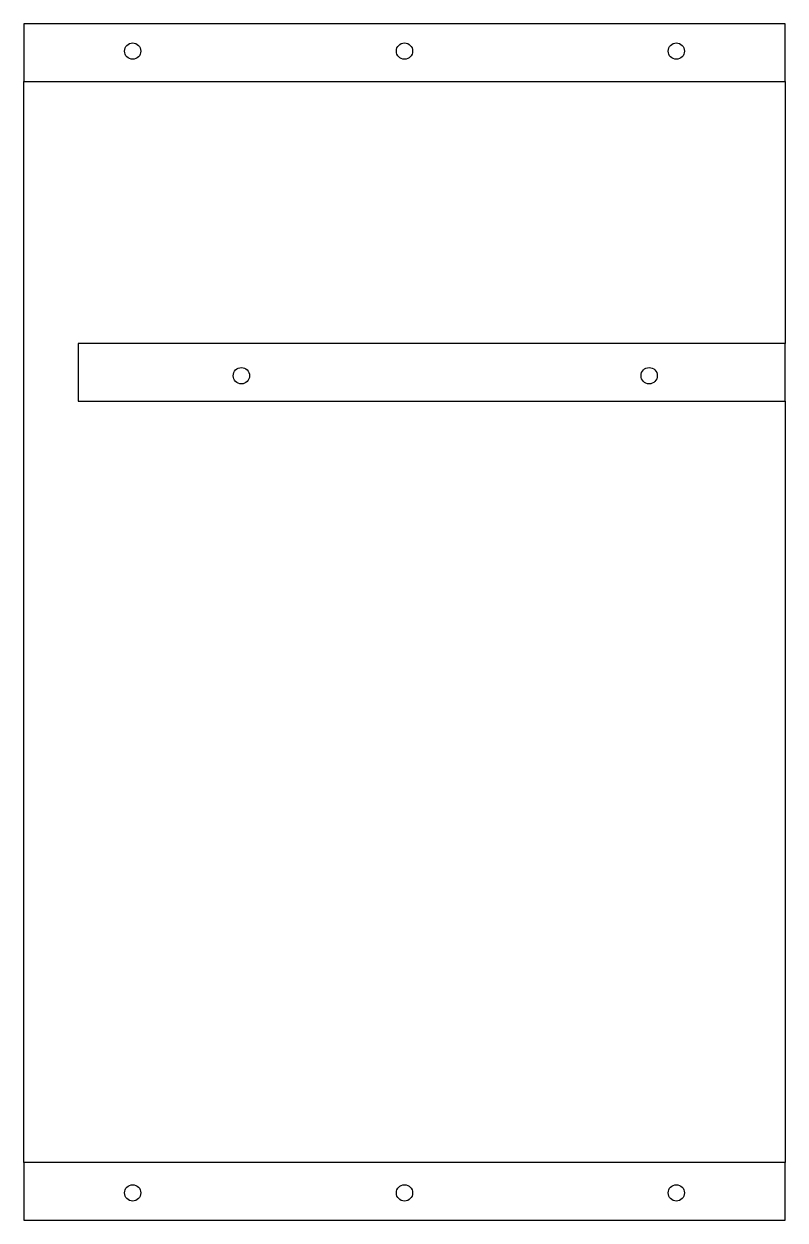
# Model space of a CAD drawing. Header units: millimetres. Extents: x 140 to 280, y 38 to 258.
import ezdxf

# ---------------------------------------------------------------- set-up
doc = ezdxf.new("R2010")
doc.units = ezdxf.units.MM
doc.layers.add('View002', color=7, linetype='CONTINUOUS')

msp = doc.modelspace()

# ---------------------------------------------------------------- linework, layer by layer
at = {"layer": 'View002'}
for p, q in [((280, 258.5), (140, 258.5)), ((140, 258.5), (140, 247.9)), ((280, 247.9), (280, 258.5)), ((140, 49.1), (140, 247.9)), ((140, 247.9), (280, 247.9)), ((280, 247.9), (280, 199.7)), ((280, 199.7), (150, 199.7)), ((150, 199.7), (150, 189.1)), ((280, 189.1), (280, 199.7)), ((150, 189.1), (280, 189.1)), ((280, 189.1), (280, 49.1)), ((140, 49.1), (140, 38.5)), ((280, 49.1), (140, 49.1)), ((280, 38.5), (280, 49.1)), ((140, 38.5), (280, 38.5))]:
    msp.add_line(p, q, dxfattribs=at)
for centre in [(160, 253.5), (210, 253.5), (260, 253.5), (180, 193.8), (255, 193.8), (160, 43.5), (210, 43.5), (260, 43.5)]:
    msp.add_circle(centre, 1.5, dxfattribs=at)

doc.saveas('drawing.dxf')
